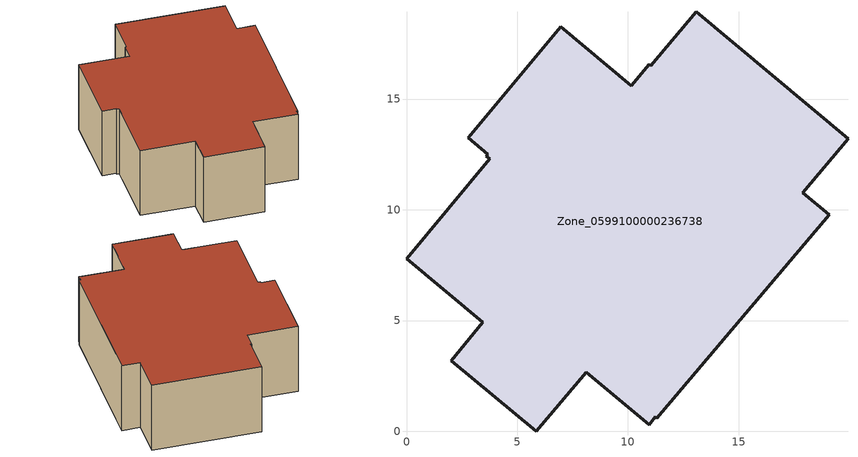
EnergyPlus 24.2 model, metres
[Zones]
Zone_0599100000236738
 floor ground (C_G): 10.15,15.6 10.96,16.57 11.04,16.5 13.07,18.95 19.94,13.21 17.9,10.77 19.08,9.79 11.31,0.59 11.23,0.65 10.96,0.3 8.13,2.67 5.86,0 2.03,3.19 3.44,4.92 0,7.8 3.75,12.3 3.6,12.42 3.66,12.51 2.78,13.25 6.96,18.26 z0
 wall outside (C_F): 3.44,4.92 2.03,3.19 5.86,0 8.13,2.67 10.96,0.3 11.23,0.65 11.31,0.59 19.08,9.79 17.9,10.77 19.94,13.21 13.07,18.95 11.04,16.5 10.96,16.57 10.15,15.6 6.96,18.26 2.78,13.25 3.66,12.51 3.6,12.42 3.75,12.3 0,7.8 3.44,4.92 z0:6.2
 roof outside (C_R): 11.31,0.59 19.08,9.79 17.9,10.77 19.94,13.21 13.07,18.95 11.04,16.5 10.96,16.57 10.15,15.6 6.96,18.26 2.78,13.25 3.66,12.51 3.6,12.42 3.75,12.3 0,7.8 3.44,4.92 2.03,3.19 5.86,0 8.13,2.67 10.96,0.3 11.23,0.65 z6.2
[BUILDING]
Pand.0599100000236738: North Axis=0; Terrain=City; Loads Convergence Tolerance Value=0.04; Temperature Convergence Tolerance Value=0.4; Solar Distribution=FullExterior; Maximum Number of Warmup Days=25; Minimum Number of Warmup Days=1
[Site:Location]
Rotterdam.The.Hague.AP_ZH_NLD Design_Conditions: Latitude=51.96; Longitude=4.45; Time Zone=1; Elevation=-4.5
[SITE:GROUNDTEMPERATURE:BUILDINGSURFACE]
18, 18, 18, 18, 18, 18, 18, 18, 18, 18, 18, 18
[MATERIAL] Thermal Absorptance=0.9; Solar Absorptance=0.7; Visible Absorptance=0.7
Name | Roughness | Thickness | Conductivity | Density | Specific Heat
G.D.1965-1974 | MediumSmooth | 0.15 | 0.882353 | 540 | 1210
F.D.1965-1974 | Rough | 0.3 | 0.697674 | 1920 | 840
R.D.1965-1974 | MediumRough | 0.2 | 0.232558 | 1500 | 1000
[CONSTRUCTION]
C_G: G.D.1965-1974
C_F: F.D.1965-1974
C_R: R.D.1965-1974
[ZONE]
Zone_0599100000236738: Type=1; Multiplier=1; Ceiling Height=Autocalculate; Volume=Autocalculate; Floor Area=autocalculate; Part of Total Floor Area=Yes
[ZONEINFILTRATION:DESIGNFLOWRATE]
Infil_Zone_0599100000236738: Zone or ZoneList or Space or SpaceList=Zone_0599100000236738; Schedule=AlwaysOn; Design Flow Rate Calculation Method=Flow/Area; Flow Rate per Floor Area=0.0042; Constant Term Coefficient=1; Temperature Term Coefficient=0; Velocity Term Coefficient=0; Velocity Squared Term Coefficient=0
[HVACTEMPLATE:ZONE:IDEALLOADSAIRSYSTEM]
Zone_0599100000236738: Maximum Heating Supply Air Temperature=50; Minimum Cooling Supply Air Temperature=13; Maximum Heating Supply Air Humidity Ratio=0.0156; Minimum Cooling Supply Air Humidity Ratio=0.0077; Heating Limit=NoLimit; Cooling Limit=NoLimit; Dehumidification Control Type=ConstantSensibleHeatRatio; Cooling Sensible Heat Ratio=0.7; Dehumidification Setpoint=60; Humidification Control Type=None; Humidification Setpoint=30; Outdoor Air Method=None; Outdoor Air Flow Rate per Person=0.00944; Outdoor Air Flow Rate per Zone Floor Area=0; Outdoor Air Flow Rate per Zone=0; Demand Controlled Ventilation Type=None; Outdoor Air Economizer Type=NoEconomizer; Heat Recovery Type=None; Sensible Heat Recovery Effectiveness=0.7; Latent Heat Recovery Effectiveness=0.65
[ZONECONTROL:THERMOSTAT]
ThermostatControl_Zone_0599100000236738: Zone or ZoneList=Zone_0599100000236738; Control Type Schedule=DualSetpointControlType; Control 1=Thermostat_Zone_0599100000236738; Temperature Difference Between Cutout And Setpoint=0
[THERMOSTATSETPOINT:DUALSETPOINT]
Thermostat_Zone_0599100000236738: Heating Setpoint Temperature Schedule=HeatingSetpoint_Zone_0599100000236738; Cooling Setpoint Temperature Schedule=CoolingSetpoint_Zone_0599100000236738
[SCHEDULE:COMPACT]
HeatingSetpoint_Zone_0599100000236738: Through: 12/31, For: AllDays, Until: 24:00, 21
CoolingSetpoint_Zone_0599100000236738: Through: 12/31, For: AllDays, Until: 24:00, 24
DualSetpointControlType: Through: 12/31, For: AllDays, Until: 24:00, 4
AlwaysOn: Through: 12/31, For: AllDays, Until: 24:00, 1
